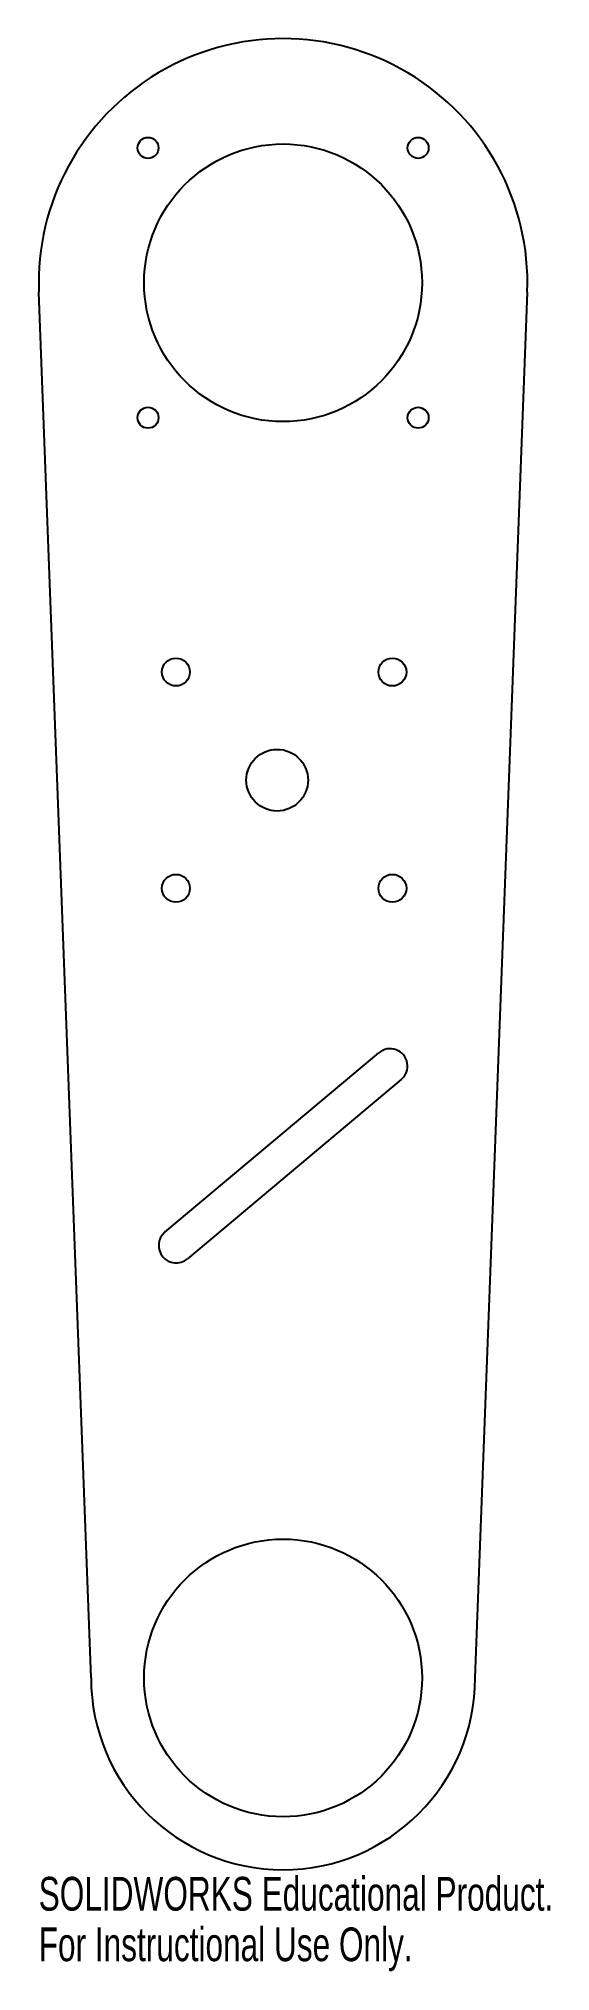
# Model space of a CAD drawing. Header units: millimetres. Extents: x -35 to 38, y -142 to 135.
import ezdxf

# ---------------------------------------------------------------- set-up
doc = ezdxf.new("R2010")
doc.units = ezdxf.units.MM
doc.styles.add('SLDTEXTSTYLE0', font='TXT', dxfattribs={"width": 0.7})

msp = doc.modelspace()

# ---------------------------------------------------------------- linework, layer by layer
at = {"color": 7, "linetype": 'Continuous', "lineweight": 25}
for p, q in [((-27.5, -100), (-34.98, 98.68)), ((27.5, -100), (34.98, 98.68)), ((-16.93, -36.1), (13.71, -10.38)), ((16.93, -14.22), (-13.71, -39.93))]:
    msp.add_line(p, q, dxfattribs=at)
for centre, radius in [((-19.34, 119.34), 1.5), ((0, 100), 19.9), ((19.34, 119.34), 1.5), ((-19.34, 80.66), 1.5), ((19.34, 80.66), 1.5), ((-15.35, 44.2), 2), ((15.65, 44.2), 2), ((-0.85, 28.7), 4.42), ((-15.35, 13.2), 2), ((15.65, 13.2), 2), ((0, -100), 19.9)]:
    msp.add_circle(centre, radius, dxfattribs=at)
for centre, radius, start, end in [((0, 100), 35, 357.8453, 182.1547), ((15.32, -12.3), 2.5, 310, 130), ((-15.32, -38.01), 2.5, 130, 310), ((0, -100), 27.5, 180, 0)]:
    msp.add_arc(centre, radius, start, end, dxfattribs=at)

# ---------------------------------------------------------------- texts
at = {"color": 7, "linetype": 'Continuous', "char_height": 4.8336, "attachment_point": 1, "style": 'SLDTEXTSTYLE0'}
for s, insert in [('SOLIDWORKS Educational Product.', (-35, -128.52)), ('For Instructional Use Only.', (-35, -135.77))]:
    msp.add_mtext(s, dxfattribs=dict(at, insert=insert))

doc.saveas('drawing.dxf')
